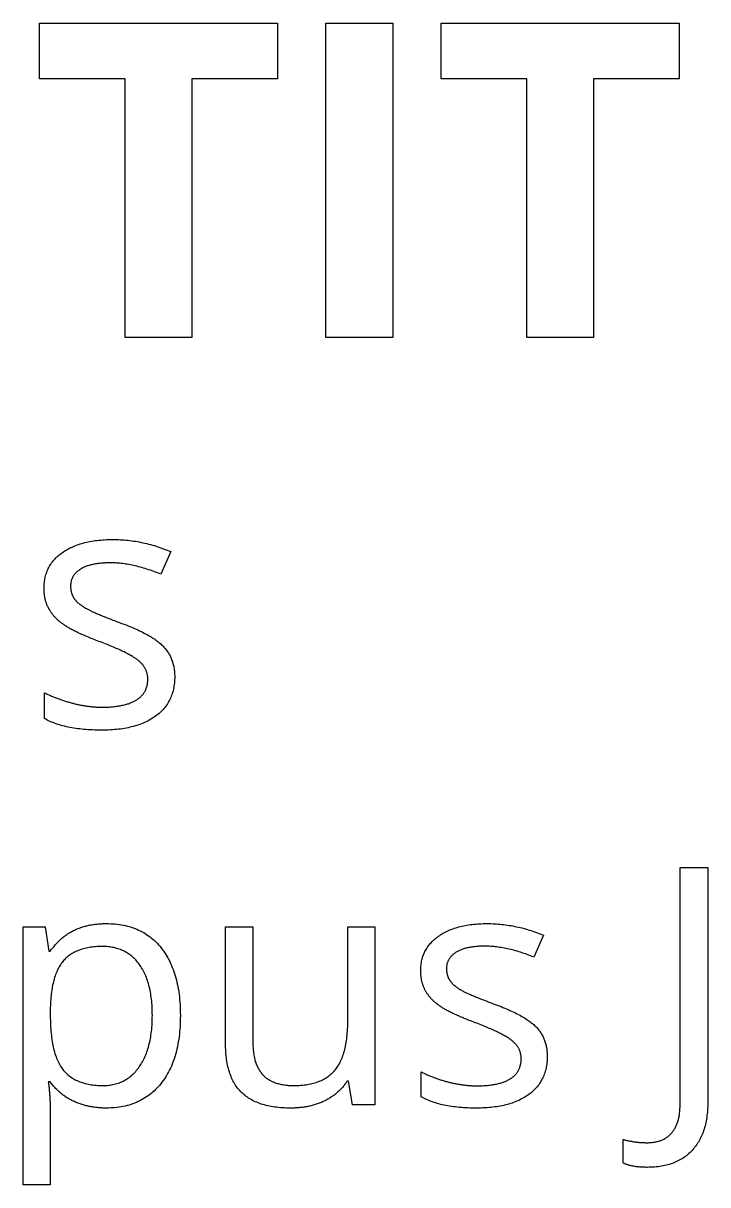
# Model space of a CAD drawing. Extents: x -419 to 419, y -275 to 1047.
# Drawn here: x -62.7 to -8.7, y 120.5 to 212.2 of the extents above; entities that cross this region are included whole.
import ezdxf

# ---------------------------------------------------------------- set-up
doc = ezdxf.new("R2010")
doc.units = 0
doc.layers.get('0').update_dxf_attribs({"linetype": 'CONTINUOUS'})

msp = doc.modelspace()

# ---------------------------------------------------------------- linework, layer by layer
for points in [[(-54.688, 187.399), (-54.688, 207.821), (-61.433, 207.821), (-61.433, 212.195), (-42.677, 212.195), (-42.677, 207.821), (-49.423, 207.821), (-49.423, 187.399)], [(-33.588, 212.191), (-33.588, 187.398), (-38.857, 187.398), (-38.857, 212.191)], [(-23.021, 187.399), (-23.021, 207.821), (-29.763, 207.821), (-29.763, 212.195), (-11.01, 212.195), (-11.01, 207.821), (-17.753, 207.821), (-17.752, 187.399)], [(-44.607, 131.46), (-44.602, 131.356), (-44.594, 131.253), (-44.585, 131.152), (-44.575, 131.053), (-44.562, 130.956), (-44.548, 130.86), (-44.533, 130.767), (-44.516, 130.675), (-44.497, 130.585), (-44.476, 130.497), (-44.454, 130.41), (-44.431, 130.326), (-44.405, 130.243), (-44.378, 130.162), (-44.35, 130.083), (-44.32, 130.006), (-44.288, 129.931), (-44.255, 129.857), (-44.22, 129.785), (-44.183, 129.715), (-44.145, 129.647), (-44.105, 129.581), (-44.063, 129.516), (-44.02, 129.454), (-43.975, 129.393), (-43.929, 129.334), (-43.881, 129.277), (-43.832, 129.221), (-43.78, 129.167), (-43.727, 129.115), (-43.671, 129.065), (-43.614, 129.017), (-43.556, 128.97), (-43.495, 128.925), (-43.432, 128.882), (-43.368, 128.841), (-43.302, 128.801), (-43.234, 128.764), (-43.164, 128.727), (-43.092, 128.693), (-43.019, 128.661), (-42.943, 128.63), (-42.866, 128.601), (-42.787, 128.573), (-42.706, 128.548), (-42.623, 128.524), (-42.539, 128.502), (-42.452, 128.482), (-42.364, 128.463), (-42.274, 128.447), (-42.182, 128.432), (-42.088, 128.419), (-41.992, 128.407), (-41.895, 128.397), (-41.795, 128.39), (-41.694, 128.383), (-41.591, 128.379), (-41.486, 128.376), (-41.379, 128.375), (-41.238, 128.377), (-41.099, 128.381), (-40.963, 128.387), (-40.829, 128.396), (-40.698, 128.407), (-40.569, 128.421), (-40.443, 128.437), (-40.319, 128.456), (-40.197, 128.477), (-40.078, 128.501), (-39.962, 128.527), (-39.848, 128.556), (-39.736, 128.587), (-39.627, 128.621), (-39.521, 128.657), (-39.417, 128.696), (-39.315, 128.737), (-39.216, 128.781), (-39.119, 128.827), (-39.025, 128.876), (-38.933, 128.928), (-38.844, 128.982), (-38.757, 129.038), (-38.673, 129.097), (-38.591, 129.158), (-38.511, 129.222), (-38.434, 129.288), (-38.36, 129.357), (-38.288, 129.429), (-38.218, 129.502), (-38.151, 129.579), (-38.087, 129.658), (-38.024, 129.741), (-37.963, 129.827), (-37.905, 129.916), (-37.849, 130.008), (-37.795, 130.103), (-37.742, 130.202), (-37.693, 130.303), (-37.645, 130.408), (-37.599, 130.516), (-37.555, 130.627), (-37.514, 130.741), (-37.475, 130.859), (-37.437, 130.979), (-37.402, 131.103), (-37.369, 131.23), (-37.338, 131.36), (-37.31, 131.493), (-37.283, 131.63), (-37.259, 131.769), (-37.236, 131.912), (-37.216, 132.058), (-37.198, 132.207), (-37.182, 132.359), (-37.168, 132.515), (-37.156, 132.673), (-37.147, 132.835), (-37.139, 133), (-37.134, 133.168), (-37.131, 133.339), (-37.13, 133.514), (-37.13, 140.896), (-35, 140.896), (-35, 126.85), (-36.758, 126.85), (-37.065, 128.734), (-37.181, 128.734), (-37.224, 128.667), (-37.268, 128.602), (-37.313, 128.537), (-37.359, 128.474), (-37.406, 128.412), (-37.454, 128.351), (-37.503, 128.29), (-37.553, 128.231), (-37.604, 128.173), (-37.657, 128.115), (-37.71, 128.059), (-37.764, 128.004), (-37.82, 127.95), (-37.876, 127.897), (-37.934, 127.844), (-37.992, 127.793), (-38.052, 127.743), (-38.113, 127.694), (-38.175, 127.646), (-38.237, 127.598), (-38.301, 127.552), (-38.366, 127.507), (-38.432, 127.463), (-38.499, 127.42), (-38.567, 127.377), (-38.636, 127.336), (-38.706, 127.296), (-38.777, 127.257), (-38.85, 127.219), (-38.923, 127.182), (-38.997, 127.145), (-39.072, 127.11), (-39.148, 127.076), (-39.225, 127.044), (-39.302, 127.012), (-39.38, 126.982), (-39.459, 126.952), (-39.539, 126.924), (-39.619, 126.897), (-39.699, 126.872), (-39.781, 126.847), (-39.863, 126.824), (-39.946, 126.801), (-40.029, 126.78), (-40.113, 126.76), (-40.198, 126.741), (-40.284, 126.723), (-40.37, 126.707), (-40.457, 126.692), (-40.544, 126.677), (-40.632, 126.664), (-40.721, 126.652), (-40.811, 126.641), (-40.901, 126.632), (-40.992, 126.623), (-41.084, 126.616), (-41.176, 126.61), (-41.269, 126.604), (-41.362, 126.6), (-41.457, 126.598), (-41.552, 126.596), (-41.647, 126.595), (-41.812, 126.597), (-41.973, 126.6), (-42.132, 126.607), (-42.289, 126.616), (-42.442, 126.627), (-42.593, 126.641), (-42.742, 126.657), (-42.887, 126.676), (-43.03, 126.698), (-43.17, 126.722), (-43.308, 126.748), (-43.443, 126.777), (-43.575, 126.809), (-43.704, 126.843), (-43.831, 126.88), (-43.955, 126.919), (-44.076, 126.961), (-44.195, 127.005), (-44.311, 127.052), (-44.424, 127.101), (-44.535, 127.153), (-44.643, 127.207), (-44.748, 127.264), (-44.85, 127.324), (-44.95, 127.386), (-45.047, 127.451), (-45.142, 127.518), (-45.234, 127.588), (-45.323, 127.66), (-45.409, 127.735), (-45.493, 127.812), (-45.574, 127.892), (-45.653, 127.975), (-45.729, 128.061), (-45.802, 128.15), (-45.872, 128.242), (-45.94, 128.338), (-46.006, 128.436), (-46.068, 128.537), (-46.128, 128.642), (-46.185, 128.749), (-46.24, 128.86), (-46.292, 128.973), (-46.341, 129.09), (-46.388, 129.21), (-46.432, 129.332), (-46.473, 129.458), (-46.511, 129.587), (-46.547, 129.719), (-46.581, 129.854), (-46.611, 129.991), (-46.639, 130.132), (-46.664, 130.276), (-46.687, 130.423), (-46.707, 130.574), (-46.724, 130.727), (-46.739, 130.883), (-46.751, 131.042), (-46.76, 131.204), (-46.767, 131.37), (-46.771, 131.538), (-46.772, 131.709), (-46.772, 140.896), (-44.615, 140.896), (-44.615, 131.785), (-44.614, 131.675), (-44.611, 131.566)], [(-56.759, 139.344), (-56.892, 139.338), (-57.022, 139.329), (-57.15, 139.318), (-57.276, 139.304), (-57.399, 139.288), (-57.519, 139.269), (-57.638, 139.248), (-57.753, 139.224), (-57.866, 139.198), (-57.977, 139.17), (-58.085, 139.139), (-58.191, 139.105), (-58.294, 139.069), (-58.395, 139.031), (-58.493, 138.99), (-58.589, 138.946), (-58.682, 138.9), (-58.773, 138.852), (-58.861, 138.801), (-58.947, 138.748), (-59.03, 138.692), (-59.111, 138.634), (-59.189, 138.573), (-59.265, 138.51), (-59.338, 138.444), (-59.409, 138.376), (-59.478, 138.305), (-59.543, 138.232), (-59.607, 138.156), (-59.668, 138.078), (-59.727, 137.997), (-59.784, 137.913), (-59.839, 137.825), (-59.892, 137.735), (-59.943, 137.642), (-59.993, 137.546), (-60.04, 137.447), (-60.086, 137.346), (-60.129, 137.241), (-60.171, 137.133), (-60.21, 137.022), (-60.248, 136.909), (-60.284, 136.792), (-60.318, 136.673), (-60.35, 136.55), (-60.379, 136.425), (-60.407, 136.297), (-60.433, 136.166), (-60.458, 136.031), (-60.48, 135.894), (-60.5, 135.754), (-60.518, 135.611), (-60.534, 135.465), (-60.549, 135.317), (-60.561, 135.165), (-60.571, 135.01), (-60.58, 134.853), (-60.586, 134.692), (-60.591, 134.529), (-60.593, 134.362), (-60.593, 133.891), (-60.592, 133.701), (-60.589, 133.515), (-60.584, 133.333), (-60.577, 133.154), (-60.568, 132.979), (-60.556, 132.807), (-60.543, 132.639), (-60.528, 132.474), (-60.51, 132.313), (-60.491, 132.155), (-60.469, 132), (-60.446, 131.85), (-60.42, 131.703), (-60.392, 131.559), (-60.363, 131.419), (-60.331, 131.282), (-60.297, 131.149), (-60.261, 131.019), (-60.223, 130.893), (-60.183, 130.77), (-60.141, 130.651), (-60.097, 130.535), (-60.051, 130.423), (-60.002, 130.315), (-59.952, 130.209), (-59.9, 130.108), (-59.845, 130.01), (-59.789, 129.915), (-59.73, 129.824), (-59.67, 129.736), (-59.607, 129.652), (-59.542, 129.572), (-59.474, 129.493), (-59.404, 129.418), (-59.331, 129.345), (-59.256, 129.275), (-59.178, 129.207), (-59.098, 129.142), (-59.016, 129.08), (-58.931, 129.02), (-58.843, 128.963), (-58.753, 128.909), (-58.661, 128.857), (-58.566, 128.808), (-58.469, 128.762), (-58.369, 128.718), (-58.266, 128.677), (-58.162, 128.639), (-58.054, 128.603), (-57.945, 128.57), (-57.832, 128.539), (-57.718, 128.511), (-57.6, 128.486), (-57.481, 128.464), (-57.358, 128.444), (-57.234, 128.426), (-57.107, 128.412), (-56.977, 128.4), (-56.845, 128.391), (-56.71, 128.384), (-56.573, 128.38), (-56.434, 128.379), (-56.317, 128.38), (-56.202, 128.385), (-56.088, 128.392), (-55.977, 128.403), (-55.867, 128.417), (-55.758, 128.434), (-55.651, 128.454), (-55.546, 128.477), (-55.442, 128.503), (-55.341, 128.532), (-55.24, 128.564), (-55.142, 128.599), (-55.045, 128.638), (-54.949, 128.679), (-54.855, 128.723), (-54.763, 128.771), (-54.673, 128.822), (-54.584, 128.875), (-54.497, 128.932), (-54.411, 128.992), (-54.327, 129.055), (-54.245, 129.121), (-54.164, 129.19), (-54.085, 129.262), (-54.008, 129.337), (-53.932, 129.415), (-53.858, 129.497), (-53.785, 129.581), (-53.714, 129.669), (-53.645, 129.759), (-53.577, 129.853), (-53.512, 129.949), (-53.448, 130.047), (-53.387, 130.148), (-53.328, 130.251), (-53.271, 130.357), (-53.216, 130.465), (-53.164, 130.575), (-53.113, 130.687), (-53.065, 130.802), (-53.018, 130.919), (-52.974, 131.038), (-52.932, 131.16), (-52.893, 131.284), (-52.855, 131.411), (-52.82, 131.539), (-52.786, 131.67), (-52.755, 131.804), (-52.726, 131.939), (-52.699, 132.078), (-52.675, 132.218), (-52.652, 132.361), (-52.632, 132.506), (-52.613, 132.653), (-52.597, 132.803), (-52.583, 132.955), (-52.571, 133.109), (-52.562, 133.265), (-52.554, 133.424), (-52.549, 133.586), (-52.546, 133.749), (-52.545, 133.915), (-52.546, 134.083), (-52.549, 134.249), (-52.554, 134.412), (-52.562, 134.573), (-52.571, 134.731), (-52.583, 134.886), (-52.597, 135.039), (-52.613, 135.189), (-52.632, 135.337), (-52.652, 135.482), (-52.675, 135.625), (-52.699, 135.765), (-52.726, 135.903), (-52.755, 136.038), (-52.786, 136.171), (-52.82, 136.301), (-52.855, 136.428), (-52.893, 136.553), (-52.932, 136.675), (-52.974, 136.795), (-53.018, 136.912), (-53.065, 137.027), (-53.113, 137.139), (-53.164, 137.249), (-53.216, 137.356), (-53.271, 137.461), (-53.328, 137.563), (-53.387, 137.662), (-53.448, 137.759), (-53.512, 137.853), (-53.577, 137.945), (-53.645, 138.034), (-53.714, 138.12), (-53.786, 138.203), (-53.858, 138.284), (-53.933, 138.361), (-54.01, 138.435), (-54.088, 138.507), (-54.167, 138.576), (-54.249, 138.641), (-54.332, 138.704), (-54.417, 138.764), (-54.504, 138.821), (-54.593, 138.875), (-54.683, 138.926), (-54.775, 138.974), (-54.869, 139.02), (-54.964, 139.062), (-55.062, 139.102), (-55.161, 139.138), (-55.261, 139.172), (-55.364, 139.202), (-55.468, 139.23), (-55.574, 139.255), (-55.682, 139.277), (-55.791, 139.296), (-55.902, 139.312), (-56.015, 139.325), (-56.13, 139.336), (-56.247, 139.343), (-56.365, 139.347), (-56.485, 139.349), (-56.623, 139.348)]]:
    msp.add_lwpolyline(points, close=True)
for points in [[(-50.782, 160.64), (-50.784, 160.51), (-50.789, 160.382), (-50.796, 160.256), (-50.807, 160.132), (-50.822, 160.01), (-50.839, 159.89), (-50.859, 159.772), (-50.883, 159.656), (-50.91, 159.541), (-50.94, 159.429), (-50.973, 159.318), (-51.009, 159.21), (-51.048, 159.103), (-51.091, 158.999), (-51.136, 158.896), (-51.185, 158.795), (-51.237, 158.696), (-51.292, 158.599), (-51.35, 158.504), (-51.412, 158.411), (-51.476, 158.32), (-51.544, 158.231), (-51.615, 158.144), (-51.689, 158.059), (-51.766, 157.975), (-51.846, 157.894), (-51.929, 157.814), (-52.016, 157.737), (-52.106, 157.661), (-52.198, 157.587), (-52.294, 157.516), (-52.393, 157.446), (-52.495, 157.379), (-52.599, 157.313), (-52.705, 157.251), (-52.814, 157.19), (-52.925, 157.132), (-53.04, 157.076), (-53.156, 157.022), (-53.275, 156.97), (-53.397, 156.921), (-53.521, 156.874), (-53.648, 156.829), (-53.777, 156.787), (-53.909, 156.747), (-54.043, 156.709), (-54.18, 156.674), (-54.32, 156.64), (-54.462, 156.609), (-54.606, 156.581), (-54.753, 156.554), (-54.903, 156.53), (-55.055, 156.508), (-55.21, 156.489), (-55.367, 156.472), (-55.527, 156.457), (-55.689, 156.444), (-55.854, 156.434), (-56.021, 156.426), (-56.191, 156.42), (-56.363, 156.417), (-56.538, 156.415), (-56.724, 156.416), (-56.906, 156.419), (-57.086, 156.424), (-57.264, 156.431), (-57.439, 156.439), (-57.611, 156.45), (-57.78, 156.462), (-57.947, 156.476), (-58.111, 156.493), (-58.272, 156.511), (-58.431, 156.531), (-58.587, 156.553), (-58.74, 156.577), (-58.891, 156.602), (-59.039, 156.63), (-59.185, 156.659), (-59.327, 156.691), (-59.467, 156.724), (-59.605, 156.759), (-59.74, 156.796), (-59.872, 156.835), (-60.001, 156.876), (-60.128, 156.919), (-60.252, 156.964), (-60.374, 157.01), (-60.493, 157.058), (-60.609, 157.109), (-60.723, 157.161), (-60.834, 157.215), (-60.942, 157.271), (-61.048, 157.329), (-61.048, 159.369), (-60.98, 159.335), (-60.912, 159.302), (-60.843, 159.268), (-60.775, 159.236), (-60.706, 159.204), (-60.636, 159.172), (-60.567, 159.141), (-60.497, 159.11), (-60.426, 159.08), (-60.356, 159.05), (-60.285, 159.021), (-60.214, 158.992), (-60.142, 158.964), (-60.07, 158.936), (-59.998, 158.909), (-59.926, 158.882), (-59.853, 158.855), (-59.78, 158.829), (-59.707, 158.804), (-59.633, 158.779), (-59.559, 158.754), (-59.485, 158.73), (-59.41, 158.707), (-59.335, 158.684), (-59.26, 158.661), (-59.184, 158.639), (-59.108, 158.617), (-59.032, 158.596), (-58.955, 158.575), (-58.878, 158.555), (-58.801, 158.535), (-58.724, 158.515), (-58.646, 158.497), (-58.569, 158.478), (-58.492, 158.461), (-58.416, 158.444), (-58.339, 158.428), (-58.263, 158.412), (-58.187, 158.397), (-58.111, 158.383), (-58.035, 158.369), (-57.959, 158.356), (-57.884, 158.344), (-57.809, 158.332), (-57.734, 158.321), (-57.659, 158.31), (-57.584, 158.3), (-57.51, 158.291), (-57.436, 158.283), (-57.362, 158.275), (-57.288, 158.267), (-57.214, 158.26), (-57.141, 158.254), (-57.067, 158.249), (-56.994, 158.244), (-56.921, 158.24), (-56.848, 158.236), (-56.776, 158.234), (-56.703, 158.231), (-56.631, 158.23), (-56.559, 158.229), (-56.487, 158.228), (-56.376, 158.229), (-56.267, 158.231), (-56.16, 158.234), (-56.054, 158.238), (-55.95, 158.243), (-55.848, 158.249), (-55.748, 158.257), (-55.649, 158.266), (-55.551, 158.275), (-55.456, 158.286), (-55.362, 158.299), (-55.27, 158.312), (-55.179, 158.326), (-55.09, 158.342), (-55.003, 158.359), (-54.917, 158.376), (-54.833, 158.395), (-54.751, 158.415), (-54.67, 158.437), (-54.591, 158.459), (-54.514, 158.482), (-54.438, 158.507), (-54.364, 158.533), (-54.292, 158.56), (-54.221, 158.588), (-54.152, 158.617), (-54.084, 158.647), (-54.019, 158.678), (-53.954, 158.71), (-53.892, 158.744), (-53.831, 158.779), (-53.772, 158.815), (-53.715, 158.852), (-53.66, 158.891), (-53.607, 158.931), (-53.556, 158.972), (-53.507, 159.014), (-53.46, 159.057), (-53.414, 159.101), (-53.371, 159.147), (-53.33, 159.194), (-53.29, 159.242), (-53.252, 159.291), (-53.217, 159.342), (-53.183, 159.393), (-53.151, 159.446), (-53.121, 159.5), (-53.093, 159.555), (-53.067, 159.612), (-53.043, 159.669), (-53.021, 159.728), (-53.001, 159.788), (-52.982, 159.85), (-52.966, 159.912), (-52.952, 159.976), (-52.939, 160.041), (-52.928, 160.107), (-52.92, 160.174), (-52.913, 160.243), (-52.908, 160.313), (-52.905, 160.384), (-52.904, 160.456), (-52.905, 160.51), (-52.907, 160.564), (-52.911, 160.617), (-52.917, 160.67), (-52.924, 160.723), (-52.932, 160.774), (-52.942, 160.826), (-52.953, 160.877), (-52.967, 160.927), (-52.981, 160.977), (-52.997, 161.026), (-53.015, 161.075), (-53.034, 161.123), (-53.055, 161.171), (-53.077, 161.218), (-53.101, 161.265), (-53.126, 161.312), (-53.153, 161.357), (-53.182, 161.403), (-53.211, 161.447), (-53.243, 161.492), (-53.276, 161.535), (-53.31, 161.579), (-53.346, 161.621), (-53.384, 161.664), (-53.423, 161.705), (-53.464, 161.746), (-53.506, 161.787), (-53.55, 161.827), (-53.595, 161.867), (-53.641, 161.906), (-53.69, 161.945), (-53.742, 161.984), (-53.797, 162.024), (-53.855, 162.064), (-53.915, 162.105), (-53.979, 162.146), (-54.045, 162.188), (-54.114, 162.23), (-54.186, 162.273), (-54.262, 162.316), (-54.34, 162.359), (-54.421, 162.403), (-54.504, 162.448), (-54.591, 162.493), (-54.681, 162.538), (-54.773, 162.584), (-54.869, 162.631), (-54.967, 162.678), (-55.069, 162.725), (-55.173, 162.773), (-55.28, 162.821), (-55.39, 162.87), (-55.503, 162.919), (-55.619, 162.969), (-55.738, 163.019), (-55.859, 163.069), (-55.984, 163.12), (-56.111, 163.172), (-56.242, 163.224), (-56.375, 163.276), (-56.511, 163.329), (-56.641, 163.377), (-56.768, 163.425), (-56.893, 163.473), (-57.015, 163.52), (-57.135, 163.567), (-57.253, 163.614), (-57.368, 163.66), (-57.48, 163.705), (-57.59, 163.751), (-57.698, 163.796), (-57.803, 163.84), (-57.906, 163.884), (-58.007, 163.928), (-58.105, 163.971), (-58.2, 164.014), (-58.293, 164.056), (-58.384, 164.098), (-58.472, 164.14), (-58.558, 164.181), (-58.641, 164.222), (-58.722, 164.262), (-58.801, 164.302), (-58.877, 164.342), (-58.95, 164.381), (-59.022, 164.42), (-59.09, 164.459), (-59.157, 164.497), (-59.22, 164.535), (-59.282, 164.572), (-59.341, 164.609), (-59.397, 164.646), (-59.452, 164.682), (-59.506, 164.719), (-59.559, 164.756), (-59.611, 164.794), (-59.662, 164.832), (-59.712, 164.87), (-59.761, 164.908), (-59.809, 164.947), (-59.857, 164.986), (-59.903, 165.026), (-59.949, 165.065), (-59.993, 165.105), (-60.037, 165.145), (-60.08, 165.186), (-60.122, 165.227), (-60.163, 165.268), (-60.203, 165.31), (-60.242, 165.352), (-60.281, 165.394), (-60.318, 165.436), (-60.355, 165.479), (-60.39, 165.522), (-60.425, 165.566), (-60.458, 165.61), (-60.491, 165.654), (-60.523, 165.698), (-60.554, 165.743), (-60.584, 165.788), (-60.613, 165.833), (-60.641, 165.879), (-60.668, 165.925), (-60.695, 165.971), (-60.721, 166.018), (-60.746, 166.065), (-60.769, 166.113), (-60.792, 166.162), (-60.815, 166.211), (-60.836, 166.261), (-60.856, 166.311), (-60.876, 166.362), (-60.895, 166.413), (-60.912, 166.465), (-60.929, 166.518), (-60.945, 166.571), (-60.961, 166.625), (-60.975, 166.68), (-60.988, 166.735), (-61.001, 166.791), (-61.013, 166.847), (-61.023, 166.904), (-61.033, 166.961), (-61.043, 167.019), (-61.051, 167.078), (-61.058, 167.137), (-61.065, 167.197), (-61.07, 167.257), (-61.075, 167.318), (-61.079, 167.38), (-61.082, 167.442), (-61.084, 167.505), (-61.085, 167.568), (-61.086, 167.632), (-61.084, 167.746), (-61.08, 167.858), (-61.072, 167.968), (-61.062, 168.077), (-61.048, 168.185), (-61.032, 168.29), (-61.012, 168.395), (-60.99, 168.497), (-60.964, 168.599), (-60.936, 168.698), (-60.904, 168.796), (-60.87, 168.893), (-60.832, 168.988), (-60.792, 169.082), (-60.748, 169.173), (-60.702, 169.264), (-60.652, 169.353), (-60.6, 169.44), (-60.544, 169.525), (-60.485, 169.61), (-60.424, 169.692), (-60.359, 169.773), (-60.291, 169.853), (-60.221, 169.93), (-60.147, 170.007), (-60.07, 170.081), (-59.991, 170.155), (-59.908, 170.226), (-59.822, 170.296), (-59.733, 170.365), (-59.641, 170.432), (-59.547, 170.497), (-59.45, 170.559), (-59.351, 170.62), (-59.25, 170.679), (-59.147, 170.736), (-59.041, 170.79), (-58.933, 170.842), (-58.823, 170.892), (-58.711, 170.941), (-58.597, 170.987), (-58.48, 171.03), (-58.361, 171.072), (-58.24, 171.112), (-58.117, 171.149), (-57.991, 171.184), (-57.863, 171.218), (-57.733, 171.249), (-57.601, 171.277), (-57.466, 171.304), (-57.329, 171.329), (-57.19, 171.351), (-57.049, 171.372), (-56.906, 171.39), (-56.76, 171.406), (-56.612, 171.42), (-56.462, 171.432), (-56.309, 171.441), (-56.154, 171.449), (-55.997, 171.454), (-55.838, 171.458), (-55.677, 171.459), (-55.525, 171.458), (-55.374, 171.455), (-55.223, 171.45), (-55.072, 171.443), (-54.922, 171.434), (-54.771, 171.423), (-54.621, 171.41), (-54.472, 171.395), (-54.322, 171.378), (-54.173, 171.36), (-54.023, 171.339), (-53.875, 171.316), (-53.726, 171.291), (-53.577, 171.264), (-53.429, 171.236), (-53.281, 171.205), (-53.133, 171.172), (-52.986, 171.137), (-52.839, 171.101), (-52.692, 171.062), (-52.545, 171.021), (-52.398, 170.979), (-52.252, 170.934), (-52.106, 170.887), (-51.96, 170.839), (-51.814, 170.788), (-51.668, 170.735), (-51.523, 170.681), (-51.378, 170.624), (-51.233, 170.565), (-51.089, 170.505), (-51.869, 168.716), (-52.01, 168.773), (-52.15, 168.829), (-52.289, 168.882), (-52.428, 168.934), (-52.565, 168.984), (-52.702, 169.031), (-52.837, 169.077), (-52.972, 169.121), (-53.106, 169.164), (-53.24, 169.204), (-53.372, 169.242), (-53.503, 169.279), (-53.634, 169.313), (-53.764, 169.346), (-53.892, 169.377), (-54.02, 169.406), (-54.147, 169.433), (-54.274, 169.458), (-54.399, 169.482), (-54.524, 169.503), (-54.647, 169.523), (-54.77, 169.54), (-54.892, 169.556), (-55.013, 169.57), (-55.133, 169.582), (-55.253, 169.593), (-55.371, 169.601), (-55.489, 169.608), (-55.606, 169.612), (-55.722, 169.615), (-55.837, 169.616), (-55.937, 169.615), (-56.035, 169.614), (-56.132, 169.611), (-56.228, 169.608), (-56.321, 169.603), (-56.413, 169.598), (-56.504, 169.591), (-56.593, 169.584), (-56.68, 169.575), (-56.766, 169.566), (-56.85, 169.555), (-56.933, 169.543), (-57.014, 169.531), (-57.093, 169.517), (-57.171, 169.502), (-57.247, 169.487), (-57.321, 169.47), (-57.394, 169.452), (-57.465, 169.433), (-57.535, 169.413), (-57.603, 169.392), (-57.67, 169.37), (-57.735, 169.347), (-57.798, 169.323), (-57.86, 169.298), (-57.92, 169.272), (-57.979, 169.245), (-58.036, 169.217), (-58.091, 169.187), (-58.145, 169.157), (-58.197, 169.125), (-58.248, 169.094), (-58.296, 169.061), (-58.344, 169.027), (-58.389, 168.993), (-58.433, 168.958), (-58.475, 168.923), (-58.516, 168.886), (-58.555, 168.849), (-58.592, 168.811), (-58.627, 168.772), (-58.661, 168.732), (-58.694, 168.692), (-58.724, 168.651), (-58.753, 168.609), (-58.78, 168.566), (-58.806, 168.523), (-58.83, 168.478), (-58.852, 168.433), (-58.873, 168.388), (-58.891, 168.341), (-58.909, 168.294), (-58.924, 168.246), (-58.938, 168.197), (-58.951, 168.147), (-58.961, 168.097), (-58.97, 168.046), (-58.978, 167.994), (-58.984, 167.941), (-58.988, 167.888), (-58.99, 167.833), (-58.991, 167.779), (-58.991, 167.741), (-58.99, 167.704), (-58.988, 167.667), (-58.986, 167.63), (-58.983, 167.594), (-58.98, 167.559), (-58.976, 167.523), (-58.971, 167.488), (-58.966, 167.454), (-58.96, 167.419), (-58.954, 167.385), (-58.947, 167.352), (-58.939, 167.319), (-58.931, 167.286), (-58.922, 167.254), (-58.912, 167.222), (-58.902, 167.19), (-58.891, 167.159), (-58.88, 167.128), (-58.868, 167.097), (-58.855, 167.067), (-58.842, 167.037), (-58.828, 167.007), (-58.813, 166.978), (-58.798, 166.949), (-58.782, 166.921), (-58.765, 166.893), (-58.748, 166.865), (-58.73, 166.838), (-58.712, 166.811), (-58.693, 166.784), (-58.673, 166.758), (-58.653, 166.731), (-58.632, 166.705), (-58.61, 166.679), (-58.588, 166.653), (-58.564, 166.627), (-58.54, 166.601), (-58.515, 166.575), (-58.49, 166.549), (-58.463, 166.523), (-58.436, 166.498), (-58.408, 166.472), (-58.379, 166.447), (-58.35, 166.421), (-58.32, 166.396), (-58.289, 166.371), (-58.257, 166.346), (-58.224, 166.321), (-58.191, 166.296), (-58.157, 166.271), (-58.122, 166.246), (-58.087, 166.222), (-58.05, 166.197), (-58.013, 166.173), (-57.975, 166.148), (-57.936, 166.124), (-57.897, 166.1), (-57.856, 166.075), (-57.815, 166.051), (-57.774, 166.027), (-57.731, 166.003), (-57.687, 165.979), (-57.64, 165.954), (-57.591, 165.928), (-57.54, 165.902), (-57.485, 165.874), (-57.429, 165.847), (-57.369, 165.818), (-57.308, 165.789), (-57.243, 165.759), (-57.176, 165.728), (-57.107, 165.697), (-57.035, 165.665), (-56.961, 165.633), (-56.884, 165.599), (-56.804, 165.565), (-56.722, 165.531), (-56.637, 165.495), (-56.55, 165.46), (-56.461, 165.423), (-56.368, 165.386), (-56.274, 165.348), (-56.176, 165.309), (-56.076, 165.27), (-55.974, 165.229), (-55.869, 165.189), (-55.762, 165.147), (-55.652, 165.105), (-55.539, 165.063), (-55.424, 165.019), (-55.306, 164.975), (-55.186, 164.93), (-55.021, 164.87), (-54.86, 164.809), (-54.701, 164.748), (-54.547, 164.688), (-54.396, 164.627), (-54.248, 164.566), (-54.104, 164.505), (-53.963, 164.445), (-53.826, 164.384), (-53.692, 164.323), (-53.562, 164.262), (-53.436, 164.201), (-53.312, 164.14), (-53.193, 164.079), (-53.076, 164.018), (-52.964, 163.957), (-52.854, 163.896), (-52.748, 163.834), (-52.646, 163.773), (-52.547, 163.712), (-52.452, 163.651), (-52.36, 163.589), (-52.272, 163.528), (-52.187, 163.467), (-52.105, 163.405), (-52.028, 163.344), (-51.953, 163.282), (-51.882, 163.221), (-51.815, 163.159), (-51.751, 163.098), (-51.69, 163.036), (-51.633, 162.974), (-51.577, 162.911), (-51.523, 162.847), (-51.471, 162.782), (-51.421, 162.716), (-51.373, 162.649), (-51.327, 162.581), (-51.283, 162.512), (-51.24, 162.442), (-51.199, 162.371), (-51.161, 162.299), (-51.124, 162.226), (-51.089, 162.152), (-51.056, 162.077), (-51.025, 162.001), (-50.995, 161.923), (-50.968, 161.845), (-50.942, 161.766), (-50.919, 161.685), (-50.897, 161.604), (-50.877, 161.522), (-50.859, 161.438), (-50.843, 161.354), (-50.829, 161.268), (-50.816, 161.182), (-50.806, 161.094), (-50.798, 161.005), (-50.791, 160.916), (-50.786, 160.825), (-50.783, 160.733), (-50.782, 160.64)], [(-13.52, 121.922), (-13.598, 121.922), (-13.674, 121.923), (-13.749, 121.925), (-13.823, 121.927), (-13.895, 121.93), (-13.967, 121.934), (-14.038, 121.939), (-14.108, 121.944), (-14.177, 121.95), (-14.244, 121.957), (-14.311, 121.965), (-14.376, 121.973), (-14.441, 121.982), (-14.504, 121.991), (-14.567, 122.002), (-14.628, 122.013), (-14.688, 122.025), (-14.747, 122.037), (-14.805, 122.05), (-14.862, 122.064), (-14.918, 122.079), (-14.973, 122.094), (-15.027, 122.111), (-15.08, 122.127), (-15.132, 122.145), (-15.183, 122.163), (-15.232, 122.182), (-15.281, 122.202), (-15.328, 122.223), (-15.375, 122.244), (-15.42, 122.266), (-15.42, 124.125), (-15.361, 124.109), (-15.302, 124.093), (-15.243, 124.078), (-15.183, 124.063), (-15.123, 124.049), (-15.064, 124.035), (-15.004, 124.022), (-14.944, 124.009), (-14.883, 123.997), (-14.823, 123.986), (-14.763, 123.975), (-14.702, 123.964), (-14.641, 123.954), (-14.58, 123.945), (-14.519, 123.936), (-14.458, 123.928), (-14.397, 123.92), (-14.335, 123.913), (-14.273, 123.906), (-14.211, 123.9), (-14.149, 123.894), (-14.087, 123.889), (-14.025, 123.885), (-13.962, 123.881), (-13.9, 123.877), (-13.837, 123.874), (-13.774, 123.872), (-13.711, 123.87), (-13.648, 123.868), (-13.584, 123.868), (-13.52, 123.867), (-13.439, 123.868), (-13.359, 123.871), (-13.28, 123.875), (-13.202, 123.88), (-13.126, 123.887), (-13.051, 123.896), (-12.977, 123.907), (-12.904, 123.919), (-12.833, 123.932), (-12.763, 123.948), (-12.694, 123.964), (-12.627, 123.983), (-12.561, 124.003), (-12.496, 124.025), (-12.432, 124.048), (-12.37, 124.073), (-12.309, 124.099), (-12.249, 124.127), (-12.19, 124.157), (-12.133, 124.188), (-12.077, 124.221), (-12.023, 124.255), (-11.969, 124.291), (-11.917, 124.329), (-11.866, 124.368), (-11.817, 124.409), (-11.768, 124.451), (-11.721, 124.495), (-11.676, 124.541), (-11.631, 124.588), (-11.588, 124.637), (-11.546, 124.687), (-11.505, 124.739), (-11.466, 124.792), (-11.428, 124.847), (-11.392, 124.903), (-11.357, 124.96), (-11.323, 125.019), (-11.291, 125.079), (-11.26, 125.141), (-11.23, 125.204), (-11.202, 125.268), (-11.175, 125.334), (-11.149, 125.401), (-11.125, 125.47), (-11.103, 125.54), (-11.081, 125.612), (-11.061, 125.685), (-11.043, 125.759), (-11.026, 125.835), (-11.01, 125.912), (-10.996, 125.99), (-10.982, 126.07), (-10.971, 126.152), (-10.961, 126.235), (-10.952, 126.319), (-10.944, 126.404), (-10.938, 126.492), (-10.933, 126.58), (-10.93, 126.67), (-10.928, 126.761), (-10.927, 126.854), (-10.927, 145.591), (-8.743, 145.591), (-8.743, 127.036), (-8.744, 126.88), (-8.748, 126.726), (-8.754, 126.574), (-8.763, 126.425), (-8.775, 126.278), (-8.789, 126.134), (-8.806, 125.991), (-8.825, 125.851), (-8.847, 125.714), (-8.871, 125.578), (-8.898, 125.445), (-8.928, 125.314), (-8.96, 125.185), (-8.994, 125.059), (-9.032, 124.935), (-9.072, 124.813), (-9.114, 124.693), (-9.159, 124.576), (-9.206, 124.461), (-9.256, 124.349), (-9.309, 124.238), (-9.364, 124.13), (-9.422, 124.024), (-9.482, 123.921), (-9.545, 123.82), (-9.61, 123.721), (-9.678, 123.624), (-9.749, 123.53), (-9.822, 123.438), (-9.898, 123.348), (-9.976, 123.26), (-10.056, 123.175), (-10.139, 123.093), (-10.224, 123.013), (-10.312, 122.937), (-10.401, 122.863), (-10.493, 122.792), (-10.587, 122.723), (-10.684, 122.658), (-10.782, 122.595), (-10.883, 122.535), (-10.986, 122.478), (-11.091, 122.424), (-11.199, 122.372), (-11.309, 122.324), (-11.421, 122.278), (-11.535, 122.235), (-11.652, 122.194), (-11.771, 122.157), (-11.892, 122.122), (-12.015, 122.09), (-12.141, 122.061), (-12.269, 122.034), (-12.399, 122.011), (-12.531, 121.99), (-12.666, 121.972), (-12.802, 121.956), (-12.942, 121.944), (-13.083, 121.934), (-13.227, 121.927), (-13.372, 121.923), (-13.52, 121.922)], [(-56.179, 126.598), (-56.267, 126.599), (-56.355, 126.6), (-56.442, 126.603), (-56.529, 126.606), (-56.616, 126.611), (-56.702, 126.617), (-56.787, 126.624), (-56.872, 126.632), (-56.956, 126.641), (-57.04, 126.651), (-57.123, 126.662), (-57.206, 126.674), (-57.289, 126.687), (-57.37, 126.701), (-57.452, 126.716), (-57.533, 126.733), (-57.613, 126.75), (-57.693, 126.769), (-57.773, 126.788), (-57.852, 126.809), (-57.93, 126.83), (-58.008, 126.853), (-58.085, 126.877), (-58.163, 126.901), (-58.239, 126.927), (-58.315, 126.954), (-58.391, 126.982), (-58.466, 127.011), (-58.54, 127.041), (-58.615, 127.073), (-58.688, 127.105), (-58.761, 127.138), (-58.833, 127.172), (-58.904, 127.208), (-58.975, 127.244), (-59.045, 127.282), (-59.114, 127.321), (-59.182, 127.361), (-59.25, 127.402), (-59.316, 127.444), (-59.382, 127.487), (-59.448, 127.532), (-59.512, 127.578), (-59.576, 127.624), (-59.639, 127.672), (-59.701, 127.721), (-59.763, 127.772), (-59.824, 127.823), (-59.884, 127.876), (-59.943, 127.929), (-60.001, 127.984), (-60.059, 128.04), (-60.116, 128.097), (-60.172, 128.155), (-60.227, 128.214), (-60.282, 128.275), (-60.336, 128.336), (-60.389, 128.399), (-60.441, 128.462), (-60.493, 128.527), (-60.543, 128.593), (-60.593, 128.66), (-60.748, 128.66), (-60.738, 128.581), (-60.729, 128.502), (-60.719, 128.423), (-60.711, 128.345), (-60.702, 128.267), (-60.694, 128.189), (-60.686, 128.111), (-60.678, 128.034), (-60.671, 127.957), (-60.664, 127.88), (-60.658, 127.803), (-60.651, 127.727), (-60.645, 127.651), (-60.64, 127.575), (-60.634, 127.5), (-60.63, 127.425), (-60.625, 127.35), (-60.621, 127.275), (-60.616, 127.201), (-60.613, 127.126), (-60.609, 127.053), (-60.606, 126.979), (-60.604, 126.905), (-60.601, 126.832), (-60.599, 126.759), (-60.597, 126.687), (-60.596, 126.614), (-60.595, 126.542), (-60.594, 126.47), (-60.594, 126.399), (-60.593, 126.327), (-60.593, 120.547), (-62.726, 120.547), (-62.726, 140.899), (-60.992, 140.899), (-60.696, 138.977), (-60.593, 138.977), (-60.54, 139.051), (-60.486, 139.124), (-60.432, 139.195), (-60.377, 139.265), (-60.321, 139.333), (-60.265, 139.4), (-60.209, 139.466), (-60.152, 139.531), (-60.094, 139.594), (-60.036, 139.655), (-59.977, 139.716), (-59.917, 139.775), (-59.857, 139.833), (-59.797, 139.889), (-59.736, 139.944), (-59.674, 139.998), (-59.612, 140.051), (-59.549, 140.102), (-59.485, 140.151), (-59.421, 140.2), (-59.357, 140.247), (-59.292, 140.293), (-59.226, 140.337), (-59.16, 140.38), (-59.093, 140.422), (-59.026, 140.462), (-58.958, 140.501), (-58.889, 140.539), (-58.82, 140.575), (-58.75, 140.61), (-58.68, 140.644), (-58.609, 140.677), (-58.538, 140.708), (-58.466, 140.738), (-58.394, 140.768), (-58.32, 140.796), (-58.246, 140.823), (-58.172, 140.849), (-58.096, 140.874), (-58.02, 140.898), (-57.943, 140.921), (-57.866, 140.943), (-57.788, 140.964), (-57.709, 140.984), (-57.63, 141.002), (-57.55, 141.02), (-57.469, 141.036), (-57.388, 141.052), (-57.306, 141.066), (-57.223, 141.08), (-57.14, 141.092), (-57.056, 141.103), (-56.971, 141.113), (-56.886, 141.122), (-56.8, 141.13), (-56.713, 141.137), (-56.625, 141.143), (-56.537, 141.148), (-56.449, 141.152), (-56.359, 141.154), (-56.269, 141.156), (-56.179, 141.156), (-55.999, 141.154), (-55.823, 141.148), (-55.649, 141.138), (-55.477, 141.125), (-55.309, 141.107), (-55.143, 141.085), (-54.979, 141.059), (-54.819, 141.029), (-54.661, 140.995), (-54.505, 140.958), (-54.353, 140.916), (-54.203, 140.87), (-54.055, 140.82), (-53.911, 140.767), (-53.769, 140.709), (-53.629, 140.647), (-53.493, 140.582), (-53.359, 140.512), (-53.227, 140.439), (-53.099, 140.361), (-52.973, 140.28), (-52.849, 140.194), (-52.729, 140.105), (-52.611, 140.011), (-52.495, 139.914), (-52.383, 139.812), (-52.273, 139.707), (-52.165, 139.598), (-52.06, 139.484), (-51.958, 139.367), (-51.859, 139.246), (-51.762, 139.121), (-51.669, 138.993), (-51.578, 138.862), (-51.491, 138.727), (-51.407, 138.59), (-51.326, 138.449), (-51.248, 138.305), (-51.174, 138.157), (-51.103, 138.007), (-51.034, 137.853), (-50.969, 137.697), (-50.908, 137.537), (-50.849, 137.373), (-50.794, 137.207), (-50.741, 137.037), (-50.692, 136.865), (-50.646, 136.689), (-50.604, 136.51), (-50.564, 136.327), (-50.528, 136.142), (-50.494, 135.953), (-50.464, 135.761), (-50.437, 135.566), (-50.414, 135.368), (-50.393, 135.166), (-50.376, 134.962), (-50.361, 134.754), (-50.35, 134.543), (-50.342, 134.329), (-50.338, 134.111), (-50.336, 133.891), (-50.338, 133.669), (-50.342, 133.45), (-50.35, 133.235), (-50.362, 133.023), (-50.376, 132.814), (-50.394, 132.608), (-50.415, 132.406), (-50.439, 132.207), (-50.467, 132.011), (-50.497, 131.818), (-50.531, 131.628), (-50.568, 131.442), (-50.609, 131.259), (-50.652, 131.079), (-50.699, 130.902), (-50.749, 130.729), (-50.802, 130.559), (-50.858, 130.392), (-50.918, 130.228), (-50.981, 130.068), (-51.047, 129.91), (-51.116, 129.756), (-51.189, 129.605), (-51.264, 129.458), (-51.343, 129.313), (-51.425, 129.172), (-51.51, 129.034), (-51.599, 128.899), (-51.69, 128.768), (-51.785, 128.639), (-51.883, 128.514), (-51.985, 128.392), (-52.088, 128.275), (-52.194, 128.161), (-52.303, 128.051), (-52.414, 127.945), (-52.528, 127.844), (-52.644, 127.746), (-52.762, 127.652), (-52.883, 127.562), (-53.007, 127.477), (-53.133, 127.395), (-53.262, 127.317), (-53.393, 127.243), (-53.526, 127.174), (-53.662, 127.108), (-53.801, 127.046), (-53.942, 126.988), (-54.085, 126.935), (-54.231, 126.885), (-54.38, 126.839), (-54.531, 126.797), (-54.685, 126.759), (-54.841, 126.726), (-54.999, 126.696), (-55.16, 126.67), (-55.324, 126.648), (-55.49, 126.63), (-55.658, 126.616), (-55.829, 126.606), (-56.003, 126.6), (-56.179, 126.598)], [(-21.402, 130.684), (-21.403, 130.558), (-21.408, 130.435), (-21.415, 130.313), (-21.426, 130.193), (-21.44, 130.075), (-21.456, 129.959), (-21.476, 129.844), (-21.499, 129.732), (-21.525, 129.621), (-21.554, 129.513), (-21.586, 129.406), (-21.621, 129.301), (-21.659, 129.198), (-21.7, 129.096), (-21.744, 128.997), (-21.791, 128.899), (-21.842, 128.804), (-21.895, 128.71), (-21.951, 128.618), (-22.011, 128.528), (-22.073, 128.44), (-22.139, 128.353), (-22.207, 128.269), (-22.279, 128.186), (-22.353, 128.105), (-22.431, 128.026), (-22.512, 127.949), (-22.595, 127.874), (-22.682, 127.8), (-22.772, 127.729), (-22.865, 127.659), (-22.961, 127.592), (-23.059, 127.527), (-23.159, 127.464), (-23.262, 127.403), (-23.368, 127.344), (-23.476, 127.288), (-23.586, 127.234), (-23.699, 127.182), (-23.814, 127.132), (-23.932, 127.084), (-24.052, 127.039), (-24.175, 126.996), (-24.3, 126.955), (-24.427, 126.916), (-24.557, 126.879), (-24.69, 126.845), (-24.825, 126.812), (-24.962, 126.782), (-25.102, 126.755), (-25.245, 126.729), (-25.389, 126.706), (-25.537, 126.685), (-25.686, 126.666), (-25.839, 126.649), (-25.993, 126.634), (-26.151, 126.622), (-26.31, 126.612), (-26.472, 126.604), (-26.637, 126.599), (-26.804, 126.595), (-26.973, 126.594), (-27.152, 126.595), (-27.329, 126.598), (-27.503, 126.603), (-27.675, 126.609), (-27.844, 126.617), (-28.01, 126.627), (-28.174, 126.639), (-28.335, 126.653), (-28.494, 126.669), (-28.65, 126.686), (-28.804, 126.706), (-28.955, 126.727), (-29.103, 126.75), (-29.249, 126.775), (-29.392, 126.802), (-29.533, 126.83), (-29.672, 126.861), (-29.807, 126.893), (-29.94, 126.927), (-30.071, 126.963), (-30.199, 127.001), (-30.325, 127.041), (-30.448, 127.082), (-30.568, 127.125), (-30.686, 127.171), (-30.801, 127.218), (-30.914, 127.266), (-31.024, 127.317), (-31.132, 127.37), (-31.237, 127.424), (-31.339, 127.48), (-31.339, 129.453), (-31.273, 129.421), (-31.207, 129.388), (-31.141, 129.356), (-31.074, 129.325), (-31.008, 129.294), (-30.94, 129.263), (-30.873, 129.233), (-30.805, 129.204), (-30.737, 129.174), (-30.668, 129.146), (-30.6, 129.117), (-30.531, 129.09), (-30.461, 129.062), (-30.392, 129.035), (-30.322, 129.009), (-30.252, 128.983), (-30.181, 128.957), (-30.11, 128.932), (-30.039, 128.907), (-29.968, 128.883), (-29.896, 128.859), (-29.824, 128.836), (-29.752, 128.813), (-29.679, 128.791), (-29.606, 128.769), (-29.533, 128.747), (-29.46, 128.726), (-29.386, 128.705), (-29.312, 128.685), (-29.238, 128.665), (-29.163, 128.646), (-29.088, 128.627), (-29.013, 128.609), (-28.939, 128.592), (-28.864, 128.575), (-28.79, 128.559), (-28.716, 128.543), (-28.642, 128.528), (-28.568, 128.514), (-28.495, 128.5), (-28.422, 128.487), (-28.348, 128.475), (-28.275, 128.463), (-28.202, 128.452), (-28.13, 128.441), (-28.057, 128.431), (-27.985, 128.422), (-27.913, 128.413), (-27.841, 128.405), (-27.769, 128.397), (-27.697, 128.39), (-27.626, 128.383), (-27.555, 128.378), (-27.484, 128.373), (-27.413, 128.368), (-27.342, 128.364), (-27.272, 128.361), (-27.201, 128.358), (-27.131, 128.356), (-27.061, 128.354), (-26.991, 128.353), (-26.922, 128.353), (-26.815, 128.354), (-26.71, 128.355), (-26.606, 128.358), (-26.504, 128.362), (-26.404, 128.367), (-26.305, 128.373), (-26.208, 128.38), (-26.113, 128.388), (-26.019, 128.398), (-25.926, 128.408), (-25.835, 128.42), (-25.746, 128.432), (-25.659, 128.446), (-25.573, 128.461), (-25.488, 128.477), (-25.405, 128.494), (-25.324, 128.512), (-25.245, 128.532), (-25.167, 128.552), (-25.09, 128.574), (-25.015, 128.596), (-24.942, 128.62), (-24.871, 128.645), (-24.801, 128.671), (-24.732, 128.698), (-24.665, 128.726), (-24.6, 128.756), (-24.537, 128.786), (-24.475, 128.818), (-24.414, 128.85), (-24.355, 128.884), (-24.298, 128.919), (-24.243, 128.955), (-24.19, 128.992), (-24.139, 129.031), (-24.089, 129.07), (-24.041, 129.111), (-23.995, 129.153), (-23.951, 129.196), (-23.909, 129.24), (-23.869, 129.285), (-23.831, 129.332), (-23.794, 129.379), (-23.759, 129.428), (-23.727, 129.478), (-23.696, 129.529), (-23.667, 129.582), (-23.64, 129.635), (-23.614, 129.69), (-23.591, 129.745), (-23.569, 129.802), (-23.55, 129.86), (-23.532, 129.919), (-23.516, 129.98), (-23.502, 130.041), (-23.49, 130.104), (-23.479, 130.168), (-23.471, 130.233), (-23.464, 130.299), (-23.46, 130.367), (-23.457, 130.435), (-23.456, 130.505), (-23.457, 130.557), (-23.459, 130.61), (-23.462, 130.661), (-23.468, 130.713), (-23.474, 130.763), (-23.483, 130.814), (-23.492, 130.863), (-23.503, 130.912), (-23.516, 130.961), (-23.53, 131.009), (-23.546, 131.057), (-23.563, 131.104), (-23.581, 131.151), (-23.601, 131.197), (-23.623, 131.243), (-23.646, 131.288), (-23.67, 131.333), (-23.696, 131.377), (-23.724, 131.421), (-23.753, 131.464), (-23.783, 131.507), (-23.815, 131.549), (-23.848, 131.591), (-23.883, 131.632), (-23.92, 131.673), (-23.957, 131.714), (-23.997, 131.754), (-24.037, 131.793), (-24.08, 131.832), (-24.123, 131.871), (-24.169, 131.909), (-24.216, 131.946), (-24.266, 131.984), (-24.319, 132.023), (-24.375, 132.062), (-24.433, 132.102), (-24.495, 132.141), (-24.559, 132.182), (-24.626, 132.223), (-24.696, 132.264), (-24.769, 132.306), (-24.844, 132.348), (-24.923, 132.39), (-25.004, 132.433), (-25.088, 132.477), (-25.175, 132.521), (-25.265, 132.565), (-25.357, 132.61), (-25.452, 132.655), (-25.551, 132.701), (-25.652, 132.747), (-25.755, 132.794), (-25.862, 132.841), (-25.971, 132.889), (-26.084, 132.937), (-26.199, 132.985), (-26.317, 133.034), (-26.438, 133.083), (-26.561, 133.133), (-26.688, 133.183), (-26.817, 133.234), (-26.949, 133.285), (-27.074, 133.332), (-27.198, 133.379), (-27.318, 133.425), (-27.437, 133.471), (-27.553, 133.516), (-27.666, 133.561), (-27.778, 133.606), (-27.887, 133.65), (-27.993, 133.694), (-28.097, 133.738), (-28.199, 133.781), (-28.299, 133.824), (-28.396, 133.866), (-28.49, 133.908), (-28.583, 133.95), (-28.673, 133.991), (-28.761, 134.031), (-28.846, 134.072), (-28.929, 134.112), (-29.009, 134.151), (-29.088, 134.191), (-29.163, 134.23), (-29.237, 134.268), (-29.308, 134.306), (-29.377, 134.344), (-29.443, 134.381), (-29.507, 134.418), (-29.569, 134.454), (-29.629, 134.491), (-29.686, 134.526), (-29.74, 134.562), (-29.793, 134.597), (-29.845, 134.632), (-29.897, 134.668), (-29.947, 134.705), (-29.997, 134.741), (-30.045, 134.778), (-30.093, 134.815), (-30.14, 134.852), (-30.186, 134.89), (-30.231, 134.928), (-30.275, 134.967), (-30.318, 135.005), (-30.36, 135.044), (-30.402, 135.083), (-30.442, 135.123), (-30.482, 135.163), (-30.521, 135.203), (-30.559, 135.243), (-30.596, 135.284), (-30.632, 135.325), (-30.667, 135.367), (-30.701, 135.408), (-30.735, 135.45), (-30.767, 135.493), (-30.799, 135.535), (-30.83, 135.578), (-30.86, 135.621), (-30.889, 135.665), (-30.917, 135.709), (-30.944, 135.753), (-30.971, 135.797), (-30.996, 135.842), (-31.021, 135.888), (-31.045, 135.934), (-31.069, 135.98), (-31.091, 136.027), (-31.113, 136.075), (-31.133, 136.123), (-31.153, 136.172), (-31.172, 136.222), (-31.191, 136.272), (-31.208, 136.322), (-31.224, 136.373), (-31.24, 136.425), (-31.255, 136.477), (-31.269, 136.53), (-31.282, 136.584), (-31.294, 136.637), (-31.306, 136.692), (-31.316, 136.747), (-31.326, 136.803), (-31.335, 136.859), (-31.343, 136.915), (-31.35, 136.973), (-31.356, 137.03), (-31.362, 137.089), (-31.366, 137.148), (-31.37, 137.207), (-31.373, 137.267), (-31.375, 137.328), (-31.377, 137.389), (-31.377, 137.45), (-31.376, 137.56), (-31.371, 137.669), (-31.364, 137.776), (-31.354, 137.881), (-31.341, 137.985), (-31.325, 138.088), (-31.306, 138.189), (-31.284, 138.288), (-31.259, 138.386), (-31.231, 138.482), (-31.201, 138.577), (-31.167, 138.671), (-31.131, 138.763), (-31.092, 138.853), (-31.049, 138.942), (-31.004, 139.03), (-30.956, 139.116), (-30.905, 139.2), (-30.851, 139.283), (-30.794, 139.365), (-30.735, 139.445), (-30.672, 139.523), (-30.606, 139.6), (-30.538, 139.675), (-30.466, 139.749), (-30.392, 139.821), (-30.315, 139.892), (-30.234, 139.962), (-30.151, 140.029), (-30.065, 140.096), (-29.976, 140.16), (-29.885, 140.224), (-29.791, 140.285), (-29.696, 140.344), (-29.598, 140.401), (-29.498, 140.456), (-29.396, 140.508), (-29.291, 140.559), (-29.185, 140.608), (-29.076, 140.654), (-28.966, 140.699), (-28.853, 140.741), (-28.737, 140.782), (-28.62, 140.82), (-28.501, 140.856), (-28.379, 140.89), (-28.255, 140.922), (-28.129, 140.952), (-28.001, 140.98), (-27.871, 141.006), (-27.739, 141.03), (-27.604, 141.052), (-27.467, 141.071), (-27.328, 141.089), (-27.187, 141.104), (-27.044, 141.118), (-26.898, 141.129), (-26.751, 141.138), (-26.601, 141.146), (-26.449, 141.151), (-26.295, 141.154), (-26.139, 141.155), (-25.992, 141.154), (-25.846, 141.151), (-25.7, 141.146), (-25.554, 141.14), (-25.408, 141.131), (-25.263, 141.12), (-25.118, 141.108), (-24.973, 141.093), (-24.828, 141.077), (-24.684, 141.059), (-24.539, 141.038), (-24.395, 141.016), (-24.251, 140.992), (-24.108, 140.966), (-23.964, 140.938), (-23.821, 140.908), (-23.678, 140.877), (-23.535, 140.843), (-23.392, 140.807), (-23.25, 140.77), (-23.108, 140.73), (-22.966, 140.689), (-22.824, 140.646), (-22.682, 140.601), (-22.541, 140.554), (-22.4, 140.505), (-22.259, 140.454), (-22.118, 140.401), (-21.978, 140.346), (-21.837, 140.289), (-21.697, 140.231), (-22.453, 138.502), (-22.59, 138.557), (-22.725, 138.61), (-22.86, 138.662), (-22.994, 138.712), (-23.127, 138.76), (-23.259, 138.806), (-23.391, 138.85), (-23.521, 138.893), (-23.651, 138.934), (-23.78, 138.973), (-23.908, 139.01), (-24.035, 139.045), (-24.162, 139.078), (-24.287, 139.11), (-24.412, 139.14), (-24.536, 139.168), (-24.659, 139.194), (-24.781, 139.219), (-24.902, 139.241), (-25.023, 139.262), (-25.142, 139.281), (-25.261, 139.298), (-25.379, 139.314), (-25.496, 139.327), (-25.613, 139.339), (-25.728, 139.349), (-25.843, 139.357), (-25.957, 139.364), (-26.07, 139.368), (-26.182, 139.371), (-26.293, 139.372), (-26.39, 139.371), (-26.485, 139.37), (-26.579, 139.367), (-26.671, 139.364), (-26.762, 139.36), (-26.851, 139.354), (-26.939, 139.348), (-27.025, 139.34), (-27.109, 139.332), (-27.192, 139.323), (-27.274, 139.312), (-27.354, 139.301), (-27.432, 139.289), (-27.509, 139.276), (-27.584, 139.261), (-27.658, 139.246), (-27.73, 139.23), (-27.801, 139.213), (-27.87, 139.195), (-27.938, 139.176), (-28.004, 139.155), (-28.068, 139.134), (-28.131, 139.112), (-28.192, 139.089), (-28.252, 139.065), (-28.31, 139.04), (-28.367, 139.014), (-28.422, 138.987), (-28.475, 138.959), (-28.527, 138.93), (-28.578, 138.9), (-28.627, 138.869), (-28.674, 138.837), (-28.719, 138.805), (-28.763, 138.772), (-28.806, 138.738), (-28.847, 138.703), (-28.886, 138.667), (-28.923, 138.631), (-28.959, 138.594), (-28.994, 138.556), (-29.027, 138.518), (-29.058, 138.478), (-29.088, 138.438), (-29.116, 138.398), (-29.142, 138.356), (-29.167, 138.314), (-29.19, 138.271), (-29.212, 138.227), (-29.232, 138.183), (-29.25, 138.138), (-29.267, 138.092), (-29.282, 138.045), (-29.296, 137.998), (-29.308, 137.949), (-29.318, 137.9), (-29.327, 137.851), (-29.335, 137.8), (-29.34, 137.749), (-29.344, 137.697), (-29.347, 137.645), (-29.347, 137.591), (-29.347, 137.555), (-29.346, 137.519), (-29.345, 137.484), (-29.343, 137.448), (-29.34, 137.413), (-29.337, 137.379), (-29.333, 137.345), (-29.328, 137.311), (-29.323, 137.278), (-29.318, 137.245), (-29.311, 137.212), (-29.305, 137.179), (-29.297, 137.147), (-29.289, 137.116), (-29.28, 137.084), (-29.271, 137.054), (-29.261, 137.023), (-29.251, 136.993), (-29.24, 136.963), (-29.228, 136.933), (-29.216, 136.904), (-29.203, 136.875), (-29.19, 136.847), (-29.176, 136.819), (-29.161, 136.791), (-29.146, 136.764), (-29.13, 136.737), (-29.113, 136.71), (-29.096, 136.684), (-29.078, 136.658), (-29.06, 136.632), (-29.041, 136.606), (-29.021, 136.581), (-29.001, 136.555), (-28.98, 136.53), (-28.958, 136.505), (-28.935, 136.479), (-28.912, 136.454), (-28.887, 136.429), (-28.862, 136.404), (-28.837, 136.379), (-28.81, 136.354), (-28.783, 136.329), (-28.755, 136.305), (-28.727, 136.28), (-28.697, 136.256), (-28.667, 136.231), (-28.636, 136.207), (-28.605, 136.183), (-28.573, 136.158), (-28.54, 136.134), (-28.506, 136.11), (-28.471, 136.086), (-28.436, 136.062), (-28.4, 136.038), (-28.363, 136.014), (-28.326, 135.991), (-28.288, 135.967), (-28.249, 135.943), (-28.209, 135.92), (-28.169, 135.897), (-28.128, 135.873), (-28.085, 135.85), (-28.04, 135.826), (-27.993, 135.801), (-27.942, 135.776), (-27.89, 135.749), (-27.835, 135.723), (-27.778, 135.695), (-27.718, 135.667), (-27.656, 135.639), (-27.591, 135.609), (-27.524, 135.579), (-27.454, 135.548), (-27.382, 135.517), (-27.307, 135.485), (-27.23, 135.452), (-27.151, 135.419), (-27.069, 135.385), (-26.985, 135.35), (-26.898, 135.314), (-26.808, 135.278), (-26.717, 135.241), (-26.623, 135.204), (-26.526, 135.166), (-26.427, 135.127), (-26.325, 135.087), (-26.221, 135.047), (-26.115, 135.006), (-26.006, 134.964), (-25.895, 134.922), (-25.781, 134.879), (-25.664, 134.835), (-25.505, 134.776), (-25.348, 134.718), (-25.195, 134.659), (-25.045, 134.6), (-24.899, 134.541), (-24.756, 134.482), (-24.617, 134.424), (-24.48, 134.365), (-24.348, 134.306), (-24.218, 134.247), (-24.092, 134.188), (-23.97, 134.129), (-23.85, 134.07), (-23.734, 134.011), (-23.622, 133.952), (-23.513, 133.893), (-23.407, 133.834), (-23.305, 133.775), (-23.206, 133.715), (-23.11, 133.656), (-23.018, 133.597), (-22.929, 133.538), (-22.844, 133.478), (-22.762, 133.419), (-22.683, 133.36), (-22.608, 133.301), (-22.536, 133.241), (-22.468, 133.182), (-22.402, 133.122), (-22.341, 133.063), (-22.282, 133.003), (-22.226, 132.943), (-22.172, 132.882), (-22.12, 132.82), (-22.069, 132.757), (-22.021, 132.693), (-21.974, 132.628), (-21.929, 132.562), (-21.886, 132.496), (-21.845, 132.428), (-21.805, 132.359), (-21.768, 132.289), (-21.732, 132.218), (-21.698, 132.146), (-21.666, 132.073), (-21.636, 132), (-21.608, 131.925), (-21.581, 131.849), (-21.556, 131.772), (-21.533, 131.694), (-21.512, 131.616), (-21.493, 131.536), (-21.476, 131.455), (-21.46, 131.373), (-21.446, 131.291), (-21.435, 131.207), (-21.425, 131.122), (-21.416, 131.036), (-21.41, 130.95), (-21.405, 130.862), (-21.403, 130.773), (-21.402, 130.683)]]:
    msp.add_lwpolyline(points)

doc.saveas('drawing.dxf')
